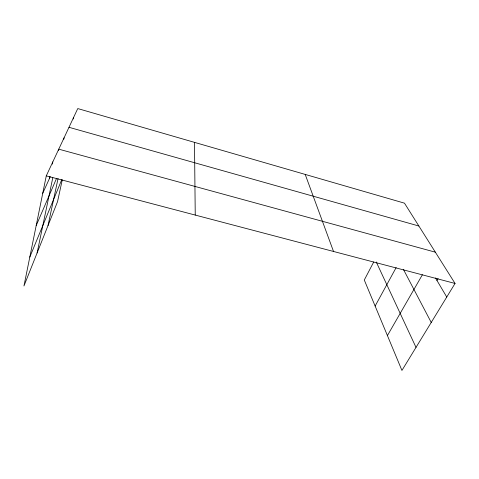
<?xml version="1.0" encoding="UTF-8"?>
<svg xmlns="http://www.w3.org/2000/svg" width="479" height="479" viewBox="0 0 479 479"><rect width="100%" height="100%" fill="white"/><g stroke="black" fill="none" stroke-linecap="round" stroke-linejoin="round"><path stroke-width="0.72" d="M373.716 261.983L364.285 280.011L401.935 370.435L455.05 283.448L404.474 203.162L77.754 108.565L46.271 175.865L23.95 285.969L57.522 201.713L62.276 179.817M49.331 178.745L49.78 176.547M52.343 164.111L52.798 161.914M37.105 252.96L52.792 177.757M58.462 150.58L58.761 149.167L435.357 252.188M63.779 139.233L64.078 137.796M48.032 225.519L58.061 178.535M73.227 119.002L73.532 117.583M29.806 257.079L61.785 179.619M36.188 225.609L56.492 178.523M42.745 193.265L50.235 176.751M375.129 306.051L396.145 267.593M387.421 335.575L422.394 274.742M436.968 280.484L438.093 278.586M46.271 175.865L455.05 283.448M68.988 127.3L418.874 226.016M435.459 277.928L446.751 297.04M403.396 269.354L431.232 322.457M376.26 261.983L416.011 347.383M305.207 174.422L333.522 251.463M194.486 142.359L195.24 215.071"/></g></svg>
